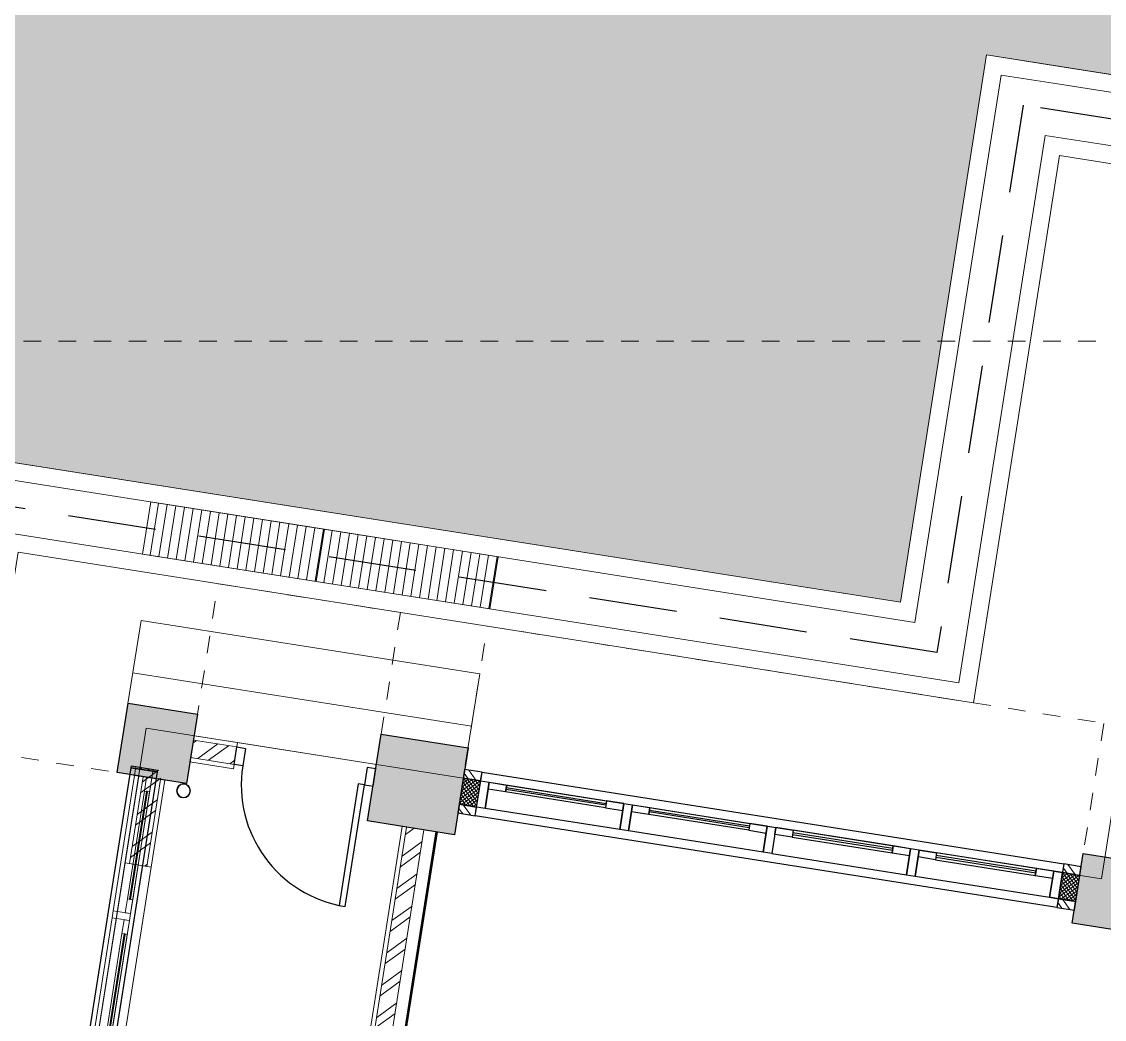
# Model space of a CAD drawing. Header units: inches. Extents: x 0 to 558, y -1 to 295.
# Drawn here: x 399.49 to 405.65, y 190.48 to 196.15 of the extents above; entities that cross this region are included whole.
import ezdxf

# ---------------------------------------------------------------- set-up
doc = ezdxf.new("R2010")
doc.units = ezdxf.units.IN
doc.header["$MEASUREMENT"] = 0
for name, pattern in [('DASHDOT2', [0.5, 0.25, -0.125, 0, -0.125]), ('DASHED', [0.75, 0.5, -0.25]), ('DASHED2', [0.375, 0.25, -0.125])]:
    doc.linetypes.add(name, pattern=pattern)
for name, color, linetype, lineweight in [('ALUM', 34, 'Continuous', 15), ('ars', 11, 'Continuous', 0), ('ARSIR', 31, 'Continuous', 5), ('ARSIR WARNA', 30, 'Continuous', 0), ('ATAP', 3, 'Continuous', 20), ('balok', 1, 'Continuous', 30), ('DINDING2', 146, 'Continuous', 5), ('GR-BODY', 5, 'Continuous', 20), ('GSB', 1, 'Continuous', 15), ('hatch', 9, 'Continuous', 5), ('KOL', 1, 'Continuous', 30), ('lan', 7, 'Continuous', 15), ('RUMPUT', 93, 'Continuous', 0), ('SAN', 4, 'Continuous', 5), ('tem', 5, 'Continuous', 20)]:
    doc.layers.add(name, color=color, linetype=linetype, lineweight=lineweight)
for name, color, linetype in [('dinding', 3, 'Continuous'), ('HID', 1, 'Continuous'), ('KACA', 151, 'Continuous'), ('KERAMIK', 53, 'Continuous'), ('Kusen', 30, 'Continuous'), ('pvc', 12, 'Continuous'), ('SOLID', 9, 'Continuous')]:
    doc.layers.add(name, color=color, linetype=linetype)
doc.layers.add('POLYLINE TPAK', color=4, linetype='Continuous', lineweight=20, plot=False)
pattern_1 = [(360, (-5.199999999999818, 16.55000000000018), (1.224636687816109e-17, 0.05), [])]
pattern_2 = [(315, (-11.65000000260818, 12.15000000739384), (0.06629126073623885, 0.06629126073623881), []), (315, (-11.65000000260818, 12.10580583364384), (0.06629126073623885, 0.06629126073623881), [])]

# ---------------------------------------------------------------- blocks, each defined once
blk = doc.blocks.new('BV1')
at = {"layer": 'ARSIR WARNA', "linetype": 'ByBlock'}
h = blk.add_hatch(dxfattribs=at)
h.set_pattern_fill('ANSI32', color=256, scale=0.25, angle=-90.00000000000001, style=0)
h.set_pattern_definition([(225, (9.88500000659036, 12.15000002614541), (-0.06629126073623885, 0.06629126073623881), []), (225, (9.88500000659036, 12.10580585239541), (-0.06629126073623885, 0.06629126073623881), [])])
h.paths.add_polyline_path([(-1.839999995899205, -0.04999999230979313), (-1.83999999613647, 0.0500000076903433), (-1.849999997510338, 0.05000001892942407), (-1.849999997273073, -0.04999998107048498)])
h = blk.add_hatch(dxfattribs=at)
h.set_pattern_fill('ANSI32', color=256, scale=0.25, angle=-90.00000000000001, style=0)
h.set_pattern_definition(pattern_2)
h.paths.add_polyline_path([(-0.07499999988138484, -0.05000001106135699), (-0.07500000011864927, 0.04999998893877944), (-0.1599999961363494, 0.05000000017786022), (-0.159999995899085, -0.04999999982204884)])
h = blk.add_hatch(dxfattribs=at)
h.set_pattern_fill('ANSI32', color=256, scale=0.25, angle=-90.00000000000001, style=0)
h.set_pattern_definition(pattern_2)
h.paths.add_polyline_path([(0.07499999988138484, -0.05000001106135699), (0.07500000011864927, 0.04999998893877944), (0.1599999961363494, 0.05000000017786022), (0.159999995899085, -0.04999999982204884)])
h = blk.add_hatch(dxfattribs=at)
h.set_pattern_fill('ANSI32', color=256, scale=0.25, angle=-90.00000000000001, style=0)
h.set_pattern_definition([(315, (-9.88500000659036, 12.15000002614541), (0.06629126073623885, 0.06629126073623881), []), (315, (-9.88500000659036, 12.10580585239541), (0.06629126073623885, 0.06629126073623881), [])])
h.paths.add_polyline_path([(1.839999995899205, -0.04999999230979313), (1.83999999613647, 0.0500000076903433), (1.849999997510338, 0.05000001892942407), (1.849999997273073, -0.04999998107048498)])
for points in [[(-1.839999996017781, -0.04999999982214831), (-1.79999999601776, -0.04999999982214831), (-1.79999999601776, 0.05000000017795969), (-1.839999996017781, 0.05000000017795969)], [(-1.719999996017634, 0.05000000017795969), (-1.719999996017634, 0.02000000017795855), (-1.79999999601776, 0.02000000017795855), (-1.79999999601776, 0.05000000017795969)], [(-1.019999996017759, 0.05000000017795969), (-1.79999999601776, 0.05000000017795969), (-1.79999999601776, -0.04999999982214831), (-1.019999996017759, -0.04999999982214831)], [(-1.099999996017829, 0.05000000017795969), (-1.719999996017634, 0.05000000017795969), (-1.719999996017634, 0.02000000017795855), (-1.099999996017829, 0.02000000017795855)], [(-1.019999996017759, 0.05000000017795969), (-1.019999996017759, 0.02000000017795855), (-1.099999996017829, 0.02000000017795855), (-1.099999996017829, 0.05000000017795969)], [(-1.019999996017759, -0.04999999982214831), (-0.9799999960177388, -0.04999999982214831), (-0.9799999960177388, 0.05000000017795969), (-1.019999996017759, 0.05000000017795969)], [(-0.8999999960176126, 0.05000000017795969), (-0.8999999960176126, 0.02000000017795855), (-0.9799999960177388, 0.02000000017795855), (-0.9799999960177388, 0.05000000017795969)], [(-0.1999999960177377, 0.05000000017795969), (-0.9799999960177388, 0.05000000017795969), (-0.9799999960177388, -0.04999999982214831), (-0.1999999960177377, -0.04999999982214831)], [(-0.279999996017807, 0.05000000017795969), (-0.8999999960176126, 0.05000000017795969), (-0.8999999960176126, 0.02000000017795855), (-0.279999996017807, 0.02000000017795855)], [(-0.1999999960177377, 0.05000000017795969), (-0.1999999960177377, 0.02000000017795855), (-0.279999996017807, 0.02000000017795855), (-0.279999996017807, 0.05000000017795969)], [(-0.1999999960177377, -0.04999999982214831), (-0.1599999960177172, -0.04999999982214831), (-0.1599999960177172, 0.05000000017795969), (-0.1999999960177377, 0.05000000017795969)], [(0.1999999960177377, -0.04999999982214831), (0.1599999960177172, -0.04999999982214831), (0.1599999960177172, 0.05000000017795969), (0.1999999960177377, 0.05000000017795969)], [(0.1999999960177377, 0.05000000017795969), (0.1999999960177377, 0.02000000017795855), (0.279999996017807, 0.02000000017795855), (0.279999996017807, 0.05000000017795969)], [(0.1999999960177377, 0.05000000017795969), (0.9799999960177388, 0.05000000017795969), (0.9799999960177388, -0.04999999982214831), (0.1999999960177377, -0.04999999982214831)], [(0.279999996017807, 0.05000000017795969), (0.8999999960176126, 0.05000000017795969), (0.8999999960176126, 0.02000000017795855), (0.279999996017807, 0.02000000017795855)], [(0.8999999960176126, 0.05000000017795969), (0.8999999960176126, 0.02000000017795855), (0.9799999960177388, 0.02000000017795855), (0.9799999960177388, 0.05000000017795969)], [(1.019999996017759, -0.04999999982214831), (0.9799999960177388, -0.04999999982214831), (0.9799999960177388, 0.05000000017795969), (1.019999996017759, 0.05000000017795969)], [(1.019999996017759, 0.05000000017795969), (1.019999996017759, 0.02000000017795855), (1.099999996017829, 0.02000000017795855), (1.099999996017829, 0.05000000017795969)], [(1.019999996017759, 0.05000000017795969), (1.79999999601776, 0.05000000017795969), (1.79999999601776, -0.04999999982214831), (1.019999996017759, -0.04999999982214831)], [(1.099999996017829, 0.05000000017795969), (1.719999996017634, 0.05000000017795969), (1.719999996017634, 0.02000000017795855), (1.099999996017829, 0.02000000017795855)], [(1.719999996017634, 0.05000000017795969), (1.719999996017634, 0.02000000017795855), (1.79999999601776, 0.02000000017795855), (1.79999999601776, 0.05000000017795969)], [(1.839999996017781, -0.04999999982214831), (1.79999999601776, -0.04999999982214831), (1.79999999601776, 0.05000000017795969), (1.839999996017781, 0.05000000017795969)]]:
    blk.add_lwpolyline(points, close=True)
at = {"layer": 'dinding'}
for points in [[(-1.849999997213729, -0.07499998107057593), (-1.849999997569455, 0.07500001892951502), (-1.839999996195701, 0.07500000769043424), (-1.839999995839861, -0.07499999230988408)], [(-1.839999996195701, 0.07500000769043424), (-0.1599999958397404, 0.07500000769043424), (-0.1599999958397404, -0.07499999982213978), (-1.839999996195701, -0.07499999982213978)], [(-0.1599999958397404, -0.07499999982213978), (-0.1599999961954666, 0.07500000017795116), (-0.07500000017788011, 0.07499998893887039), (-0.07499999982204031, -0.07500001106144794)], [(0.1599999958397404, -0.07499999982213978), (0.1599999961954666, 0.07500000017795116), (0.07500000017788011, 0.07499998893887039), (0.07499999982204031, -0.07500001106144794)], [(1.839999996195701, 0.07500000769043424), (0.1599999958397404, 0.07500000769043424), (0.1599999958397404, -0.07499999982213978), (1.839999996195701, -0.07499999982213978)], [(1.849999997213729, -0.07499998107057593), (1.849999997569455, 0.07500001892951502), (1.839999996195701, 0.07500000769043424), (1.839999995839861, -0.07499999230988408)]]:
    blk.add_lwpolyline(points, close=True, dxfattribs=at)
at = {"layer": 'DINDING2'}
for points in [[(-1.839999995899205, -0.04999999230979313), (-1.83999999613647, 0.0500000076903433), (-1.849999997510338, 0.05000001892942407), (-1.849999997273073, -0.04999998107048498)], [(-0.07499999988138484, -0.05000001106135699), (-0.07500000011864927, 0.04999998893877944), (-0.1599999961363494, 0.05000000017786022), (-0.159999995899085, -0.04999999982204884)], [(0.07499999988138484, -0.05000001106135699), (0.07500000011864927, 0.04999998893877944), (0.1599999961363494, 0.05000000017786022), (0.159999995899085, -0.04999999982204884)], [(1.839999995899205, -0.04999999230979313), (1.83999999613647, 0.0500000076903433), (1.849999997510338, 0.05000001892942407), (1.849999997273073, -0.04999998107048498)]]:
    blk.add_lwpolyline(points, close=True, dxfattribs=at)
at = {"layer": 'KACA'}
for points in [[(-1.099999996017829, 0.03750000017797106), (-1.719999996017634, 0.03750000017797106), (-1.719999996017634, 0.03250000017797561), (-1.099999996017829, 0.03250000017797561)], [(-0.279999996017807, 0.03750000017797106), (-0.8999999960176126, 0.03750000017797106), (-0.8999999960176126, 0.03250000017797561), (-0.279999996017807, 0.03250000017797561)], [(0.279999996017807, 0.03750000017797106), (0.8999999960176126, 0.03750000017797106), (0.8999999960176126, 0.03250000017797561), (0.279999996017807, 0.03250000017797561)], [(1.099999996017829, 0.03750000017797106), (1.719999996017634, 0.03750000017797106), (1.719999996017634, 0.03250000017797561), (1.099999996017829, 0.03250000017797561)]]:
    blk.add_lwpolyline(points, close=True, dxfattribs=at)
blk = doc.blocks.new('KMSQ2')
at = {"layer": 'SOLID', "ltscale": 0.01}
h = blk.add_hatch(color=256, dxfattribs=at)
h.dxf.hatch_style = 1
h.paths.add_polyline_path([(-0.2000000000000455, -0.1999999999999886), (0.2000000000000455, -0.1999999999999886), (0.2000000000000455, 0.2000000000000455), (-0.2000000000000455, 0.2000000000000455)])
at = {"layer": 'KOL'}
blk.add_lwpolyline([(-0.2000000000000455, -0.1999999999999886), (0.2000000000000455, -0.1999999999999886), (0.2000000000000455, 0.2000000000000455), (-0.2000000000000455, 0.2000000000000455)], close=True, dxfattribs=at)
blk = doc.blocks.new('K1a')
at = {"layer": 'SOLID', "ltscale": 0.01}
h = blk.add_hatch(color=256, dxfattribs=at)
h.dxf.hatch_style = 1
h.paths.add_polyline_path([(-0.25, -0.25), (0.25, -0.25), (0.25, 0.25), (-0.25, 0.25)])
at = {"layer": 'KOL'}
blk.add_lwpolyline([(-0.25, -0.25), (0.25, -0.25), (0.25, 0.25), (-0.25, 0.25)], close=True, dxfattribs=at)
blk = doc.blocks.new('JMSQ1')
at = {"layer": 'ars'}
h = blk.add_hatch(dxfattribs=at)
h.set_pattern_fill('ANSI32', color=256, scale=0.01, style=0)
h.set_pattern_definition([(315, (-1.750000000000227, 0.25), (-0.06735192090801867, -0.06735192090801864), []), (315, (-1.705098700000235, 0.25), (-0.06735192090801867, -0.06735192090801864), [])])
h.paths.add_polyline_path([(-1.750000000000227, 0.1999999999999886), (-1.650000000000318, 0.1999999999999886), (-1.650000000000318, 0.25), (-1.750000000000227, 0.25)])
h = blk.add_hatch(dxfattribs=at)
h.set_pattern_fill('ANSI32', color=256, scale=0.01, style=0)
h.set_pattern_definition([(315, (1.700000000000273, 0.25), (-0.06735192090801867, -0.06735192090801864), []), (315, (1.744901300000265, 0.25), (-0.06735192090801867, -0.06735192090801864), [])])
h.paths.add_polyline_path([(1.700000000000273, 0.1999999999999886), (1.800000000000182, 0.1999999999999886), (1.800000000000182, 0.25), (1.700000000000273, 0.25)])
h = blk.add_hatch(dxfattribs=at)
h.set_pattern_fill('ANSI32', color=256, scale=0.01, style=0)
h.set_pattern_definition([(315, (-1.750000000000227, 0.05000000000001137), (-0.06735192090801867, -0.06735192090801864), []), (315, (-1.705098700000235, 0.05000000000001137), (-0.06735192090801867, -0.06735192090801864), [])])
h.paths.add_polyline_path([(-1.750000000000227, 0), (-1.650000000000318, 0), (-1.650000000000318, 0.05000000000001137), (-1.750000000000227, 0.05000000000001137)])
h = blk.add_hatch(dxfattribs=at)
h.set_pattern_fill('ANSI32', color=256, scale=0.01, style=0)
h.set_pattern_definition([(315, (1.700000000000273, 0.05000000000001137), (-0.06735192090801867, -0.06735192090801864), []), (315, (1.744901300000265, 0.05000000000001137), (-0.06735192090801867, -0.06735192090801864), [])])
h.paths.add_polyline_path([(1.700000000000273, 0), (1.800000000000182, 0), (1.800000000000182, 0.05000000000001137), (1.700000000000273, 0.05000000000001137)])
at = {"layer": 'hatch', "ltscale": 0.01}
h = blk.add_hatch(dxfattribs=at)
h.set_pattern_fill('ANSI37,_O', color=256, scale=0.005)
h.set_pattern_definition([(315, (-1.750000000000227, 0.1999999999999886), (-0.01122532015133644, -0.01122532015133644), []), (225, (-1.750000000000227, 0.1999999999999886), (-0.01122532015133644, 0.01122532015133644), [])])
h.paths.add_polyline_path([(-1.750000000000227, 0.05000000000001137), (-1.650000000000318, 0.05000000000001137), (-1.650000000000318, 0.1999999999999886), (-1.750000000000227, 0.1999999999999886)])
h = blk.add_hatch(dxfattribs=at)
h.set_pattern_fill('ANSI37,_O', color=256, scale=0.005)
h.set_pattern_definition([(315, (1.700000000000273, 0.1999999999999886), (-0.01122532015133644, -0.01122532015133644), []), (225, (1.700000000000273, 0.1999999999999886), (-0.01122532015133644, 0.01122532015133644), [])])
h.paths.add_polyline_path([(1.700000000000273, 0.05000000000001137), (1.800000000000182, 0.05000000000001137), (1.800000000000182, 0.1999999999999886), (1.700000000000273, 0.1999999999999886)])
at = {"layer": 'balok', "ltscale": 0.01}
for points in [[(-1.750000000000227, 0.05000000000001137), (-1.650000000000318, 0.05000000000001137), (-1.650000000000318, 0.1999999999999886), (-1.750000000000227, 0.1999999999999886)], [(1.700000000000273, 0.05000000000001137), (1.800000000000182, 0.05000000000001137), (1.800000000000182, 0.1999999999999886), (1.700000000000273, 0.1999999999999886)]]:
    blk.add_lwpolyline(points, close=True, dxfattribs=at)
at = {"layer": 'dinding', "ltscale": 0.01}
for points in [[(-1.750000000000227, 0.1999999999999886), (-1.650000000000318, 0.1999999999999886), (-1.650000000000318, 0.25), (-1.750000000000227, 0.25)], [(1.700000000000273, 0), (-1.650000000000318, 0), (-1.650000000000318, 0.25), (1.700000000000273, 0.25)], [(1.700000000000273, 0.1999999999999886), (1.800000000000182, 0.1999999999999886), (1.800000000000182, 0.25), (1.700000000000273, 0.25)], [(-1.750000000000227, 0), (-1.650000000000318, 0), (-1.650000000000318, 0.05000000000001137), (-1.750000000000227, 0.05000000000001137)], [(1.700000000000273, 0), (1.800000000000182, 0), (1.800000000000182, 0.05000000000001137), (1.700000000000273, 0.05000000000001137)]]:
    blk.add_lwpolyline(points, close=True, dxfattribs=at)
at = {"layer": 'KACA', "ltscale": 0.01}
for points in [[(-1.500000000000682, 0.1850000000000023), (-0.9250000000005002, 0.1850000000000023), (-0.9250000000005002, 0.1750000000000114), (-1.500000000000682, 0.1750000000000114)], [(-0.6750000000005002, 0.1850000000000023), (-0.1000000000001364, 0.1850000000000023), (-0.1000000000001364, 0.1750000000000114), (-0.6750000000005002, 0.1750000000000114)], [(0.7250000000002274, 0.1850000000000023), (0.1499999999998636, 0.1850000000000023), (0.1499999999998636, 0.1750000000000114), (0.7250000000002274, 0.1750000000000114)], [(1.550000000000409, 0.1850000000000023), (0.9750000000002274, 0.1850000000000023), (0.9750000000002274, 0.1750000000000114), (1.550000000000409, 0.1750000000000114)]]:
    blk.add_lwpolyline(points, close=True, dxfattribs=at)
at = {"layer": 'Kusen', "ltscale": 0.01}
for points in [[(-1.650000000000318, 0.1999999999999886), (-1.600000000000591, 0.1999999999999886), (-1.600000000000591, 0.05000000000001137), (-1.650000000000318, 0.05000000000001137)], [(-1.600000000000591, 0.1999999999999886), (-1.500000000000682, 0.1999999999999886), (-1.500000000000682, 0.1599999999999682), (-1.600000000000591, 0.1599999999999682)], [(-1.600000000000591, 0.1999999999999886), (-0.8250000000005911, 0.1999999999999886), (-0.8250000000005911, 0.05000000000001138), (-1.600000000000591, 0.05000000000001137)], [(-1.500000000000682, 0.1999999999999886), (-0.9250000000005002, 0.1999999999999886), (-0.9250000000005002, 0.1599999999999682), (-1.500000000000682, 0.1599999999999682)], [(-0.9250000000005002, 0.1599999999999682), (-0.8250000000005911, 0.1599999999999682), (-0.8250000000005911, 0.1999999999999886), (-0.9250000000005002, 0.1999999999999886)], [(-0.8250000000005911, 0.1999999999999886), (-0.7750000000004093, 0.1999999999999886), (-0.7750000000004093, 0.05000000000001138), (-0.8250000000005911, 0.05000000000001138)], [(-0.7750000000004093, 0.1999999999999886), (-0.6750000000005002, 0.1999999999999886), (-0.6750000000005002, 0.1599999999999682), (-0.7750000000004093, 0.1599999999999682)], [(-0.7750000000004093, 0.1999999999999886), (-2.273736754432321e-13, 0.1999999999999886), (-2.273736754432321e-13, 0.05000000000001137), (-0.7750000000004093, 0.05000000000001138)], [(-0.6750000000005002, 0.1999999999999886), (-0.1000000000001364, 0.1999999999999886), (-0.1000000000001364, 0.1599999999999682), (-0.6750000000005002, 0.1599999999999682)], [(-0.1000000000001364, 0.1599999999999682), (-2.273736754432321e-13, 0.1599999999999682), (-2.273736754432321e-13, 0.1999999999999886), (-0.1000000000001364, 0.1999999999999886)], [(-2.273736754432321e-13, 0.1999999999999886), (0.04999999999995453, 0.1999999999999886), (0.04999999999995453, 0.05000000000001137), (-2.273736754432321e-13, 0.05000000000001137)], [(0.1499999999998636, 0.1599999999999682), (0.04999999999995453, 0.1599999999999682), (0.04999999999995453, 0.1999999999999886), (0.1499999999998636, 0.1999999999999886)], [(0.8250000000001364, 0.1999999999999886), (0.04999999999995453, 0.1999999999999886), (0.04999999999995453, 0.05000000000001137), (0.8250000000001364, 0.05000000000001138)], [(0.7250000000002274, 0.1999999999999886), (0.1499999999998636, 0.1999999999999886), (0.1499999999998636, 0.1599999999999682), (0.7250000000002274, 0.1599999999999682)], [(0.8250000000001364, 0.1999999999999886), (0.7250000000002274, 0.1999999999999886), (0.7250000000002274, 0.1599999999999682), (0.8250000000001364, 0.1599999999999682)], [(0.8750000000003183, 0.1999999999999886), (0.8250000000001364, 0.1999999999999886), (0.8250000000001364, 0.05000000000001138), (0.8750000000003183, 0.05000000000001138)], [(0.9750000000002274, 0.1599999999999682), (0.8750000000003183, 0.1599999999999682), (0.8750000000003183, 0.1999999999999886), (0.9750000000002274, 0.1999999999999886)], [(1.650000000000318, 0.1999999999999886), (0.8750000000003183, 0.1999999999999886), (0.8750000000003183, 0.05000000000001138), (1.650000000000318, 0.05000000000001137)], [(1.550000000000409, 0.1999999999999886), (0.9750000000002274, 0.1999999999999886), (0.9750000000002274, 0.1599999999999682), (1.550000000000409, 0.1599999999999682)], [(1.650000000000318, 0.1999999999999886), (1.550000000000409, 0.1999999999999886), (1.550000000000409, 0.1599999999999682), (1.650000000000318, 0.1599999999999682)], [(1.650000000000091, 0.1999999999999886), (1.700000000000273, 0.1999999999999886), (1.700000000000273, 0.05000000000001137), (1.650000000000091, 0.05000000000001137)], [(1.700000000000045, 0.1999999999999886), (1.650000000000318, 0.1999999999999886), (1.650000000000318, 0.05000000000001137), (1.700000000000045, 0.05000000000001137)]]:
    blk.add_lwpolyline(points, close=True, dxfattribs=at)
blk = doc.blocks.new('DENAH LT1')
at = {"layer": 'ars'}
h = blk.add_hatch(dxfattribs=at)
h.set_pattern_fill('ANSI32', color=256, scale=0.35, angle=112.7800794457512, style=0)
h.set_pattern_definition([(45.00000000000446, (-16.95000000003256, 441.7296302063396), (0.09280776503074172, -0.09280776503072702), []), (45.00000000000446, (-16.95000000003301, 441.7915020495902), (0.09280776503074172, -0.09280776503072702), [])])
h.paths.add_polyline_path([(-3.299999999998818, 16.75000000000011), (-3.299999999999272, 16.85000000000025), (-3.849999999999454, 16.85000000000036), (-3.849999999999454, 16.75)])
h = blk.add_hatch(dxfattribs=at)
h.set_pattern_fill('ANSI32', color=256, scale=0.35, angle=22.78007944575122, style=0)
h.set_pattern_definition([(224.9999999999955, (-420.929630206288, 33.00000000003365), (0.092807765030727, -0.09280776503074173), []), (224.9999999999955, (-420.9915020495382, 33.00000000003456), (0.092807765030727, -0.09280776503074173), [])])
h.paths.add_polyline_path([(-3.949999999999592, 16.60000000000019), (-4.049999999999501, 16.60000000000019), (-4.049999999948342, 16.34999999999991), (-3.949999999948887, 16.34999999999991)])
h = blk.add_hatch(dxfattribs=at)
h.set_pattern_fill('ANSI32', color=256, scale=0.35, angle=112.7800794457512, style=0)
h.set_pattern_definition([(45.00000000000446, (-16.95000000003256, 440.2046302063394), (0.09280776503074172, -0.09280776503072702), []), (45.00000000000446, (-16.95000000003347, 440.26650204959), (0.09280776503074172, -0.09280776503072702), [])])
h.paths.add_polyline_path([(-3.749999999999319, 15.22499999999982), (-3.749999999999319, 15.32500000000018), (-0.1999999999995916, 15.32500000000018), (-0.1999999999995916, 15.22500000000073)])
at = {"layer": 'SAN', "ltscale": 0.01}
h = blk.add_hatch(dxfattribs=at)
h.set_pattern_fill('_USER', color=256, scale=0.05, angle=-1.272221872585407e-14, pattern_type=0)
h.set_pattern_definition(pattern_1)
h.paths.add_polyline_path([(-5.349999999999455, 16.05000000000018), (-5.049999999999273, 16.05000000000018), (-5.049999999999273, 17.05000000000018), (-5.349999999999455, 17.05000000000018)])
h = blk.add_hatch(dxfattribs=at)
h.set_pattern_fill('_USER', color=256, scale=0.05, angle=-1.272221872585407e-14, pattern_type=0)
h.set_pattern_definition(pattern_1)
h.paths.add_polyline_path([(-5.349999999999455, 15.05000000000018), (-5.049999999999273, 15.05000000000018), (-5.049999999999273, 16.05000000000018), (-5.349999999999455, 16.05000000000018)])
at = {"layer": 'ATAP', "linetype": 'DASHED2', "ltscale": 0.3}
for points in [[(-0.1999999999995916, 16.875), (-0.1999999999995916, 17.75000000000045), (-3.799999999999501, 17.75000000000001), (-3.799999999999501, 16.875)], [(-4.149999999999637, 16.60000000000019), (-4.949999999999819, 16.60000000000019), (-4.949999999999819, 15.55000000000013), (-4.149999999999637, 15.55000000000019)], [(-4.149999999999182, 15.05000000000018), (-4.949999999999364, 15.05000000000018), (-4.949999999999366, 11.50000000000023), (-4.149999999999182, 11.50000000000023)]]:
    blk.add_lwpolyline(points, dxfattribs=at)
at = {"layer": 'GR-BODY', "ltscale": 0.01}
for points in [[(-5.349999999999455, 16.05000000000018), (-5.049999999999273, 16.05000000000018), (-5.049999999999273, 17.05000000000018), (-5.349999999999455, 17.05000000000018)], [(-5.349999999999455, 15.05000000000018), (-5.049999999999273, 15.05000000000018), (-5.049999999999273, 16.05000000000018), (-5.349999999999455, 16.05000000000018)]]:
    blk.add_lwpolyline(points, close=True, dxfattribs=at)
at = {"layer": 'HID', "linetype": 'DASHED'}
blk.add_lwpolyline([(12.35000000000082, 15.40000000000055), (12.85000000000082, 15.40000000000055), (12.85000000000036, -2), (-8.349999999999909, -2), (-8.349999999999909, 11.90000000000009), (-8.349999999999454, 11.90000000000009), (-8.349999999999454, 12.5), (-5.199999999999364, 12.5), (-5.199999999999364, 18), (9.200000000000728, 18), (9.200000000000728, 15.40000000000055), (12.35000000000082, 15.40000000000055)], close=True, dxfattribs=at)
at = {"layer": 'KERAMIK', "ltscale": 0.01}
for points in [[(-3.749999999999319, 15.15600000000018), (-0.1999999999995916, 15.15600000000018)], [(-3.749999999999319, 15.15000000000018), (-0.1999999999995916, 15.15000000000018)]]:
    blk.add_lwpolyline(points, dxfattribs=at)
at = {"layer": 'Kusen'}
for points in [[(-4.049999999948342, 16.34999999999991), (-4.049999999947887, 16.29999999999973), (-3.949999999948433, 16.29999999999973), (-3.949999999948433, 16.34999999999991)], [(-4.049999999999273, 15.54999999999973), (-4.049999999999273, 15.59999999999991), (-3.949999999999364, 15.59999999999991), (-3.949999999999364, 15.55000000000064)], [(-3.949999999999364, 15.59999999999991), (-3.949999999999364, 15.63499999999976), (-3.249999999999546, 15.63500000000067), (-3.249999999999546, 15.59999999999991)]]:
    blk.add_lwpolyline(points, close=True, dxfattribs=at)
blk.add_lwpolyline([(-3.950000000000274, 16.30000000000064, -0.4142135623727372), (-3.250000000000456, 15.60000000000082, -1.000000000001142)], format="xyb", dxfattribs=at)
at = {"layer": 'lan', "ltscale": 0.01}
for points in [[(-4.149999999999182, 17.00000000000023), (-4.67499999994816, 17.00000000000023), (-4.67499999994816, 15.05000000000018), (-4.149999999999182, 15.05000000000018)], [(-4.374999999948432, 17.00000000000023), (-4.374999999948432, 15.05000000000018)], [(-4.074999999948433, 16.34999999999991), (-4.074999999948433, 15.54999999999973)]]:
    blk.add_lwpolyline(points, dxfattribs=at)
at = {"layer": 'pvc', "ltscale": 0.01}
for radius in [0.0391, 0.0381]:
    blk.add_circle((-3.75681575951981, 16.61071670802542), radius, dxfattribs=at)
at = {"layer": 'SAN', "ltscale": 0.01}
for points in [[(-8.599999999999454, 12.40000000000009), (-8.599999999999454, 12.75), (-5.449999999999364, 12.75), (-5.449999999999364, 18.25), (9.450000000000728, 18.25), (9.450000000000728, 15.65000000000055), (12.60000000000082, 15.65000000000055), (12.60000000000082, 15.65000000000055), (13.10000000000082, 15.65000000000055), (13.10000000000036, -2.25), (-8.599999999999454, -2.25), (-8.599999999999454, 12.40000000000009), (-8.599999999999454, 12.40000000000009)], [(-8.499999999999545, 12.30000000000018), (-8.499999999999545, 12.65000000000055), (-5.349999999999455, 12.65000000000055), (-5.349999999999455, 18.15000000000055), (9.350000000000819, 18.15000000000055), (9.350000000000819, 15.55000000000018), (12.50000000000091, 15.55000000000018), (12.50000000000091, 15.55000000000018), (13.00000000000045, 15.55000000000018), (13.00000000000045, -2.149999999999636), (-8.499999999999545, -2.149999999999636), (-8.499999999999545, 12.30000000000018), (-8.499999999999545, 12.30000000000018)], [(-8.199999999999818, 12), (-8.199999999999818, 12.35000000000036), (-5.049999999999273, 12.35000000000036), (-5.049999999999273, 17.85000000000036), (9.050000000000637, 17.85000000000036), (9.050000000000637, 15.25), (12.20000000000073, 15.25), (12.20000000000073, 15.25), (12.70000000000073, 15.25), (12.70000000000073, -1.849999999999909), (-8.199999999999818, -1.849999999999909), (-8.199999999999818, 12), (-8.199999999999818, 12)], [(-8.099999999999454, 11.90000000000009), (-8.099999999999454, 12.25), (-4.949999999999364, 12.25), (-4.949999999999364, 17.75), (8.950000000000728, 17.75), (8.950000000000728, 15.15000000000055), (12.10000000000082, 15.15000000000055), (12.10000000000082, 15.15000000000055)]]:
    blk.add_lwpolyline(points, dxfattribs=at)
at = {"layer": 'tem'}
blk.add_line((-3.749999999999319, 15.34999999999982), (-0.1999999999995916, 15.34999999999982), dxfattribs=at)
for points in [[(-3.299999999998819, 16.875), (-3.799999999999501, 16.875), (-3.799999999999501, 16.72500000000036), (-3.299999999998819, 16.72500000000036)], [(-3.299999999998819, 16.875), (-0.6999999999993642, 16.875), (-0.6999999999993642, 16.72500000000036), (-3.299999999998819, 16.72500000000036)], [(-3.799999999999501, 16.75), (-3.299999999998819, 16.75), (-3.299999999998819, 16.85000000000036), (-3.799999999999501, 16.85000000000036)], [(-3.924999999999501, 16.60000000000019), (-4.074999999999592, 16.60000000000019), (-4.074999999948433, 16.34999999999991), (-3.924999999948342, 16.34999999999991)], [(-3.949999999999592, 16.60000000000019), (-4.049999999999501, 16.60000000000019), (-4.049999999948342, 16.34999999999991), (-3.949999999948887, 16.34999999999991)], [(-3.749999999999319, 15.22499999999982), (-3.749999999999319, 15.32500000000018), (-0.1999999999995916, 15.32500000000018), (-0.1999999999995916, 15.22500000000073)]]:
    blk.add_lwpolyline(points, close=True, dxfattribs=at)
at = {"xscale": -1, "rotation": 90}
blk.add_blockref('JMSQ1', (-3.874999999999545, 13.30000000000041), dxfattribs=at)
at = {"layer": 'ALUM', "xscale": -1, "rotation": 180}
blk.add_blockref('BV1', (-1.999999999999091, 16.85000000001764), dxfattribs=at)
at = {"layer": 'KOL', "ltscale": 0.01}
for name, p in [('KMSQ2', (-3.999999999999546, 16.80000000000018)), ('K1a', (-3.999999999999319, 15.30000000000018)), ('KMSQ2', (-3.999999999999545, 11.30000000000018))]:
    blk.add_blockref(name, p, dxfattribs=at)

msp = doc.modelspace()

# ---------------------------------------------------------------- hatches: boundary and pattern name
at = {"layer": 'ARSIR'}
h = msp.add_hatch(dxfattribs=at)
h.set_pattern_fill('AR-HBONE', color=256, scale=0.004, style=0)
h.set_pattern_definition([(45, (97.41733722567983, -7.368650920311154), (5.684341886080802e-17, 0.5747363917484258), [1.2192, -0.4064]), (135, (97.70470522567983, -7.081282920311168), (5.684341886080802e-17, 0.5747363917484258), [1.2192, -0.4064])])
h.paths.add_polyline_path([(389.5053141841596, 197.3815615936964), (392.3151324928329, 193.9340423907253), (393.3033495075353, 194.6147972175314), (404.4894377046982, 192.8528350271372), (404.9795629829494, 195.9644708046053), (419.7968762089877, 193.6305409081712), (417.1050770617671, 176.5412396541405), (434.0953283784461, 173.8650422294789), (442.139533382662, 174.4062614663316), (445.0266166070484, 192.6811275303764), (402.4828863175142, 199.3947194299009), (402.0161003380924, 196.4312567838369), (390.305480642341, 198.2758398736818)])
at = {"layer": 'RUMPUT'}
h = msp.add_hatch(dxfattribs=at)
h.set_pattern_fill('GRASS', color=256, scale=0.03, angle=356.6696884681404, style=0)
h.set_pattern_definition([(86.66968846814034, (37.07979678488971, 226.1472495293129), (-0.5066041251576352, 0.5692059985833484), [0.1428749999999999, -0.9347549999999997]), (41.66968846814034, (37.07979678488971, 226.1472495293129), (-0.5066044704663831, 0.5692063865624448), [0.142875, -0.6191249999999999]), (131.6696884681403, (37.07979678488971, 226.1472495293129), (-0.5692063865624448, -0.5066044704663831), [0.142875, -0.6191249999999999])])
edge = h.paths.add_edge_path()
edge.add_line((394.2200178525962, 171.6523833885491), (402.6979923503155, 171.6523833827144))
edge.add_line((402.6979923503155, 171.6523833827143), (406.8632619408747, 171.9326253740493))
edge.add_line((406.8632619408747, 171.9326253740493), (407.1349413371623, 173.6574238429345))
edge.add_line((407.1349413371623, 173.6574238429345), (416.4204576254793, 172.1948277745025))
edge.add_line((416.4204576254793, 172.1948277745025), (417.0895175291238, 176.442457565967))
edge.add_line((417.0895175291238, 176.442457565967), (434.0908493993697, 173.7645148022655))
edge.add_line((434.0908493993697, 173.7645148022655), (442.2258573112326, 174.3118433165863))
edge.add_line((442.2258573112326, 174.3118433165863), (445.1409961684104, 192.7642979334213))
edge.add_line((445.1409961684104, 192.7642979334213), (418.5728735752058, 196.96155884759))
edge.add_line((418.5728735752058, 196.96155884759), (402.3996637619969, 199.5090610507266))
edge.add_line((402.3996637619969, 199.5090610507266), (401.9328777822227, 196.5455984047068))
edge.add_line((401.9328777822227, 196.5455984047068), (390.1800211176609, 198.3868695139448))
edge.add_arc((380.0700184180095, 186.8365306418246), 15.3499994347808, 48.80436610903602, 89.99999999999959)
edge.add_line((380.0700184180096, 202.1865300766054), (288.387276572233, 202.1865301440667))
edge.add_arc((288.3872765719716, 203.9865301436407), 1.799999999573934, 180.0000000586854, 270.0000000083204, ccw=False)
edge.add_line((286.5872765723977, 203.986530141797), (286.5872765721163, 204.7645844310414))
edge.add_line((286.5872765721163, 204.7645844310414), (489.7231785281966, 202.4653464955704))
edge.add_line((489.7231785281966, 202.4653464955704), (489.0090364068567, 190.7748141878945))
edge.add_line((489.0090364068567, 190.7748141878945), (447.5074124412554, 192.7548935985686))
edge.add_line((447.5074124412554, 192.7548935985686), (448.3956086376544, 174.0667249259171))
edge.add_line((448.3956086376544, 174.0667249259171), (421.3302010550673, 172.0651893361762))
edge.add_line((421.3302010550673, 172.0651893361762), (401.0645327702689, 170.8359884020844))
edge.add_line((401.0645327702689, 170.8359884020844), (400.9340771361841, 157.9843455366122))
edge.add_line((400.9340771361841, 157.9843455366122), (400.8036215020993, 145.13270267114))
edge.add_line((400.8036215020993, 145.13270267114), (400.9017055402133, 135.2858701918365))
edge.add_line((400.9017055402133, 135.2858701918365), (401.5002939004967, 132.6794340905145))
edge.add_line((401.5002939004967, 132.6794340905145), (401.2594837391214, 116.4780422473664))
edge.add_line((401.2594837391214, 116.4780422473664), (378.6535268421693, 115.7086465232838))
edge.add_line((378.6535268421693, 115.7086465232838), (368.9215807323674, 115.737673205525))
edge.add_line((368.9215807323674, 115.737673205525), (346.0892445141973, 112.9076483639912))
edge.add_line((346.0892445141973, 112.9076483639912), (341.1309174820523, 112.1000609721328))
edge.add_line((341.1309174820523, 112.1000609721328), (333.7244108253504, 111.8362184850029))
edge.add_line((333.7244108253504, 111.8362184850029), (331.0737551139565, 112.2717676255534))
edge.add_line((331.0737551139565, 112.2717676255534), (324.3803457042747, 115.2753614301305))
edge.add_line((324.3803457042747, 115.2753614301305), (321.6092299866461, 115.9683947767443))
edge.add_line((321.6092299866461, 115.9683947767443), (289.133320540613, 113.6570670444606))
edge.add_line((289.133320540613, 113.6570670444606), (289.1333205407115, 118.071530967796))
edge.add_line((289.1333205407115, 118.071530967796), (380.2200184184072, 118.0715309657643))
edge.add_arc((380.2200184185117, 133.2715303994069), 15.1999994336426, 269.9999999996061, 360.0000000000004)
edge.add_line((395.4200178521543, 133.2715303994071), (395.4200178526814, 171.6523833877232))

# ---------------------------------------------------------------- linework, layer by layer
at = {"layer": 'DINDING2'}
msp.add_lwpolyline([(389.5053141841596, 197.3815615936964), (392.3151324928329, 193.9340423907253), (393.3033495075353, 194.6147972175314), (404.4894377046982, 192.8528350271372), (404.9795629829494, 195.9644708046053), (419.7968762089877, 193.6305409081712), (417.1050770617671, 176.5412396541405), (434.0953283784461, 173.8650422294789), (442.139533382662, 174.4062614663316), (445.0266166070484, 192.6811275303764), (402.4828863175142, 199.3947194299009), (402.0161003380924, 196.4312567838369), (390.305480642341, 198.2758398736818)], close=True, dxfattribs=at)
at = {"layer": 'GSB', "linetype": 'DASHDOT2', "ltscale": 0.0025}
msp.add_line((157.5017190115771, 194.3376363687042), (497.7427257732131, 194.3376363678109), dxfattribs=at)
at = {"layer": 'POLYLINE TPAK'}
msp.add_lwpolyline([(398.1673227515654, 180.0303601287655), (398.2295608821362, 180.4254884814554), (398.3283429710887, 180.4099289527257), (398.8884861449936, 183.9660841191075), (398.7897040566618, 183.9816436517753), (399.4743234935688, 188.328055535347), (399.5978011037857, 188.3086061195433), (400.200732993698, 192.1364120362699), (405.6337478432454, 191.2806377409106), (406.1355427709706, 194.4663600844576), (417.2979187345887, 192.7081328958101), (416.8155732226665, 189.6458881624803)], dxfattribs=at)

# ---------------------------------------------------------------- block references
at = {"xscale": -1, "rotation": 81.04867514402711}
msp.add_blockref('DENAH LT1', (416.2361594177931, 185.4853708097081), dxfattribs=at)

doc.saveas('drawing.dxf')
